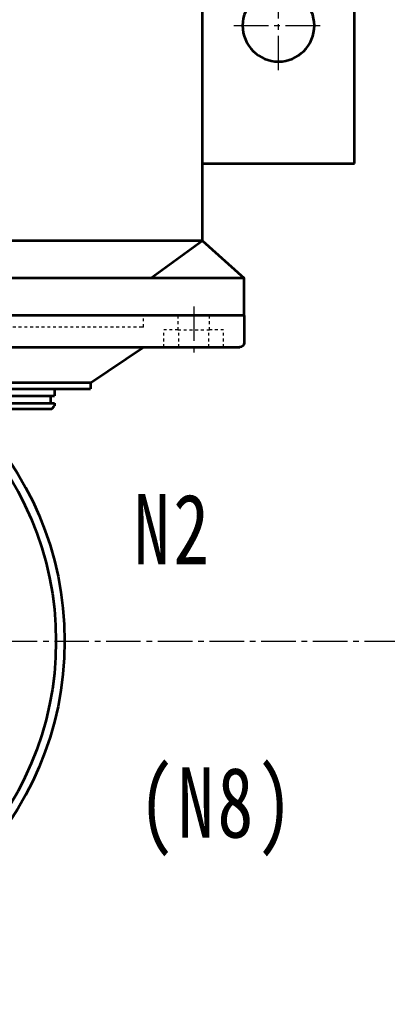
# Model space of a CAD drawing. Header units: millimetres. Extents: x -1782 to 1782, y -2523 to 2523.
# Drawn here: x -469.4 to -341.3, y -1723.9 to -1383.5 of the extents above; entities that cross this region are included whole.
import ezdxf

# ---------------------------------------------------------------- set-up
doc = ezdxf.new("R2010")
doc.units = ezdxf.units.MM
doc.linetypes.add('点画线', pattern=[18, 12, -2, 2, -2])
doc.linetypes.add('虚线', pattern=[2, 1, -1])
doc.layers.get('0').update_dxf_attribs({"lineweight": 35})
for name, color, linetype, lineweight in [('EB0', 7, 'Continuous', 35), ('中心线层', 1, '点画线', 18), ('尺寸线层', 3, 'Continuous', 18), ('粗实线层', 7, 'Continuous', 35), ('虚线层', 6, '虚线', 18)]:
    doc.layers.add(name, color=color, linetype=linetype, lineweight=lineweight)
doc.styles.add('标准', font='', dxfattribs={"width": 0.667})
doc.styles.get('标准').set_extended_font_data('宋体')

# ---------------------------------------------------------------- blocks, each defined once
blk = doc.blocks.new('*X24')
at = {"layer": 'EB0'}
for p, q in [((32.5, 100), (23, 100)), ((32.5, 100), (32.5, -100)), ((21.5, -98.5), (21.5, 98.5)), ((9, 46.5), (21.5, 65)), ((9, 46.5), (7, 46.5)), ((7, -46.5), (7, 46.5)), ((9, 46.5), (9, -46.5)), ((0, 33), (1, 34)), ((0, 31), (0, 33)), ((0, -31), (0, 31)), ((2, 34), (1, 34)), ((2, -34), (2, 34)), ((4.5, 32.62), (2, 32.62)), ((7, 34), (4.5, 34)), ((4.5, -34), (4.5, 34)), ((0, -31), (0, -33)), ((0, -33), (1, -34)), ((2, -34), (1, -34)), ((4.5, -32.62), (2, -32.62)), ((7, -34), (4.5, -34)), ((9, -46.5), (7, -46.5)), ((9, -46.5), (21.5, -65)), ((32.5, -100), (23, -100))]:
    blk.add_line(p, q, dxfattribs=at)
for centre, start, end in [((23, 98.5), 90, 180), ((23, -98.5), 180, 270)]:
    blk.add_arc(centre, 1.5, start, end, dxfattribs=at)
at = {"layer": '中心线层'}
for p, q in [((35.63, 82.5), (18.8, 82.5)), ((35.63, -82.5), (18.8, -82.5))]:
    blk.add_line(p, q, dxfattribs=at)
at = {"layer": '中心线层', "linetype": '点画线', "lineweight": 18}
blk.add_line((-2, 0), (35.91, 0), dxfattribs=at)
at = {"layer": '虚线层'}
for p, q in [((21.5, 92.89), (27.5, 92.89)), ((27.5, 92.89), (27.5, 88)), ((21.5, 87.7), (27.5, 87.7)), ((27.5, 77), (27.5, 88)), ((27.5, 88), (32.5, 88)), ((21.5, 77.3), (27.5, 77.3)), ((27.5, 77), (27.5, 72.11)), ((32.5, 77), (27.5, 77)), ((21.5, 72.11), (27.5, 72.11)), ((28.5, 65), (28.5, 64.5)), ((28.5, 65), (32.5, 65)), ((28.5, 64.5), (28.5, -65)), ((28.5, -65), (32.5, -65)), ((21.5, -72.11), (27.5, -72.11)), ((27.5, -77), (27.5, -72.11)), ((21.5, -77.3), (27.5, -77.3)), ((27.5, -77), (27.5, -88)), ((32.5, -77), (27.5, -77)), ((21.5, -87.7), (27.5, -87.7)), ((27.5, -92.89), (27.5, -88)), ((27.5, -88), (32.5, -88)), ((21.5, -92.89), (27.5, -92.89))]:
    blk.add_line(p, q, dxfattribs=at)
blk = doc.blocks.new('*X26')
at = {"layer": 'EB0'}
for p, q in [((-94.95, 101.05), (1.05, 101.05)), ((-94.95, 48.05), (-94.95, 101.05)), ((-147.95, 62.55), (-147.95, -137.45)), ((-147.95, 62.55), (-134.95, 62.55)), ((-134.95, 62.55), (-134.95, -137.45)), ((-121.95, 48.05), (-134.95, 62.55)), ((-121.95, 48.05), (-134.95, 30.25)), ((-121.95, 48.05), (-121.95, -122.95)), ((-121.95, 48.05), (88.12, 48.05))]:
    blk.add_line(p, q, dxfattribs=at)
blk.add_circle((-46.95, 74.55), 12.5, dxfattribs=at)
at = {"layer": '中心线层', "linetype": '点画线', "lineweight": 18}
for p, q in [((-46.95, 59.05), (-46.95, 90.05)), ((-62.45, 74.55), (-31.45, 74.55))]:
    blk.add_line(p, q, dxfattribs=at)

msp = doc.modelspace()

# ---------------------------------------------------------------- linework, layer by layer
msp.add_circle((-566.233, -1600.17), 554)
at = {"layer": '中心线层'}
msp.add_line((-1123.233, -1600.17), (-9.233, -1600.17), dxfattribs=at)
msp.add_circle((-566.233, -1600.17), 400, dxfattribs=at)
at = {"layer": '粗实线层'}
for radius in [112.5, 109.5]:
    msp.add_circle((-566.233, -1600.17), radius, dxfattribs=at)

# ---------------------------------------------------------------- block references
at = {"layer": 'EB0', "xscale": -1, "rotation": 270}
msp.add_blockref('*X26', (-453.785, -1338.722), dxfattribs=at)
at = {"layer": '虚线层', "xscale": -1, "rotation": 270}
msp.add_blockref('*X24', (-491.233, -1519.17), dxfattribs=at)

# ---------------------------------------------------------------- texts
at = {"layer": '尺寸线层', "char_height": 24.5, "width": 83.34522, "attachment_point": 1, "line_spacing_factor": 1.15057, "style": '标准'}
for s, insert in [('\\T1.1;{\\W0.75;N2}', (-429.639, -1548.845)), ('\\T1.1;{\\W0.75;(N8)}', (-427.996, -1644.062))]:
    msp.add_mtext(s, dxfattribs=dict(at, insert=insert))

doc.saveas('drawing.dxf')
